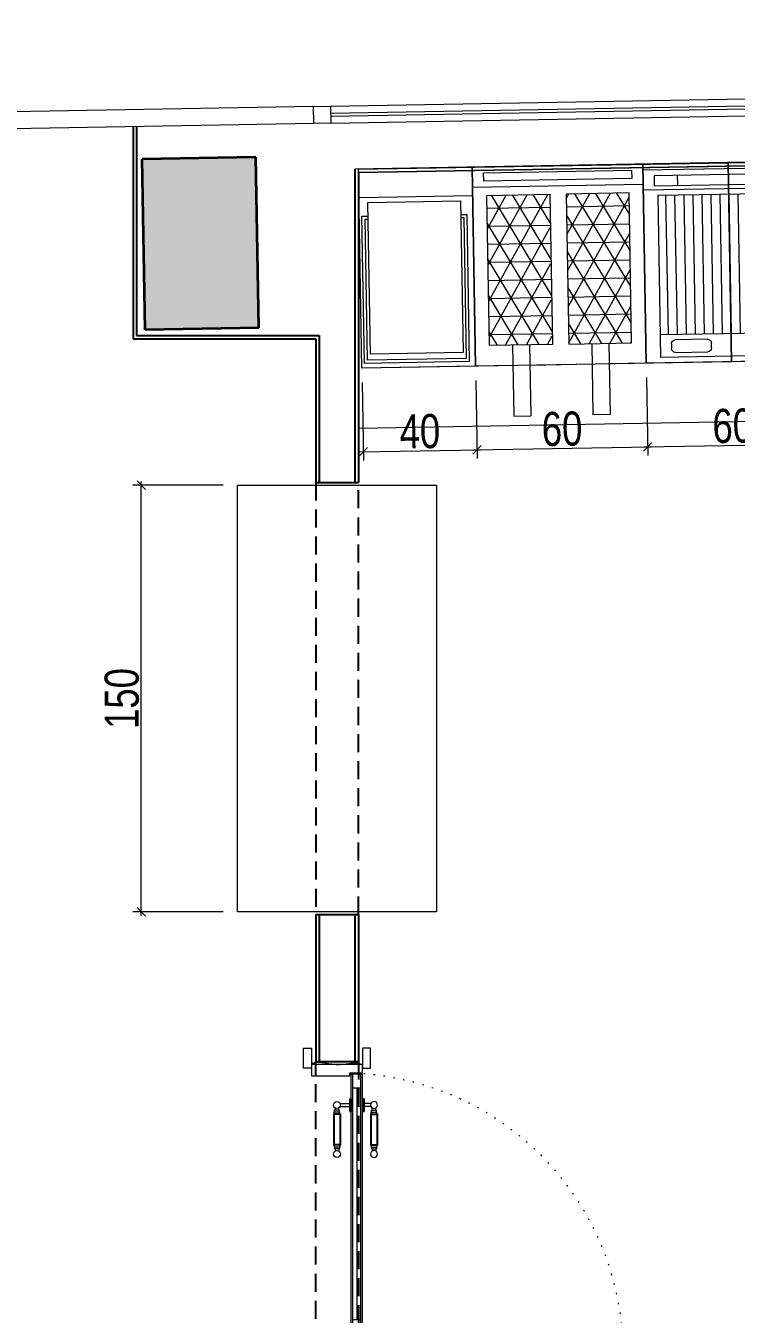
# Model space of a CAD drawing. Header units: millimetres. Extents: x 4 to 839, y -528 to 593.
# Drawn here: x 199.3 to 249.2, y 355.5 to 446.1 of the extents above; entities that cross this region are included whole.
import ezdxf

# ---------------------------------------------------------------- set-up
doc = ezdxf.new("R2010")
doc.units = ezdxf.units.MM
doc.linetypes.add('ACAD_ISO07W100', pattern=[3, 0, -3])
doc.linetypes.add('HIDDEN', pattern=[9.525, 6.35, -3.175])
for name, color, linetype, lineweight in [('alcıpan', 14, 'Continuous', 25), ('cam', 146, 'Continuous', 20), ('ICOL', 50, 'Continuous', 15), ('kapı', 25, 'Continuous', 20), ('kolon', 5, 'Continuous', 35), ('kompozit', 16, 'Continuous', 20), ('makine', 177, 'Continuous', 18), ('tarama', 252, 'Continuous', 18), ('tefriş', 34, 'Continuous', 20)]:
    doc.layers.add(name, color=color, linetype=linetype, lineweight=lineweight)
doc.layers.add('tefris ölcü', color=251, linetype='Continuous')
doc.styles.add('uban-2', font='GOTHIC.TTF', dxfattribs={"width": 0.8})
doc.linetypes.add('BATTING', pattern='A,0.0001,-0.1,[134,ltypeshp.shx,S=0.1,R=0,X=-0.1,Y=0],-0.2,[134,ltypeshp.shx,S=0.1,R=180,X=0.1,Y=0],-0.1', length=0.4001)
doc.dimstyles.new('1_50 uban', dxfattribs={"dimtxt": 12, "dimasz": 3, "dimexe": 3, "dimexo": 5, "dimgap": 0.5, "dimtad": 1, "dimdec": 0, "dimzin": 9, "dimtxsty": 'uban-2', "dimblk": 'OBLIQUE', "dimcen": 1.5, "dimdle": 1.25, "dimclrd": 251, "dimclre": 251, "dimclrt": 1, "dimazin": 2, "dimtfac": 1.25, "dimtdec": 0, "dimtix": 1, "dimtmove": 0, "dimatfit": 3, "dimldrblk": 'OBLIQUE', "dimfxl": 5, "dimtolj": 1, "dimtzin": 0, "dimarcsym": 0})
pattern_1 = [(0, (-11103.057, -686.489), (0, 6.35), []), (60, (-11103.057, -686.489), (-5.4992613, 3.175), []), (120, (-11103.057, -686.489), (-5.4992613, -3.175), [])]

# ---------------------------------------------------------------- blocks, each defined once
blk = doc.blocks.new('*E119')
at = {"layer": 'tarama'}
h = blk.add_hatch(dxfattribs=at)
h.set_pattern_fill('JIS_STN_2.5', color=256, scale=5, angle=90)
h.set_pattern_definition([(135, (1508.865, -4939.552), (-8.838835, -8.838835), []), (135, (1508.865, -4930.727), (-8.838835, -8.838835), [6, -2.5])])
h.paths.add_polyline_path([(47.03, -5.78), (46.92, 0.21), (0, 0), (0.31, -68.35), (6.3, -68.35), (47.31, -68.16)])
h.paths.add_polyline_path([(52.81, -595.35), (11.81, -595.35), (11.81, -654.35), (52.81, -654.35)])
h.paths.add_polyline_path([(49.81, -1179.18), (0.31, -1179.37), (0.56, -1245.37), (50.06, -1245.18)])
h.paths.add_polyline_path([(765.99, -1225.39), (765.76, -1165.39), (724.76, -1165.55), (724.99, -1225.55)])
h.paths.add_polyline_path([(770.81, -595.35), (730.81, -595.35), (730.81, -654.35), (770.81, -654.35)])
h.paths.add_polyline_path([(765.69, -4.66), (725.7, -5.36), (726.75, -65.35), (766.75, -64.65)])
h.paths.add_polyline_path([(1288.72, -1.48), (1248.72, -2.18), (1249.76, -61.17), (1289.75, -60.47)])
h.paths.add_polyline_path([(1257.81, -603.85), (1257.81, -663.85), (1297.81, -663.85), (1297.81, -603.85)])
h.paths.add_polyline_path([(1297.76, -1164.81), (1257.76, -1164.97), (1257.99, -1224.97), (1297.99, -1224.81)])
h.paths.add_polyline_path([(1787.99, -1223.9), (1829.49, -1223.74), (1829.26, -1163.74), (1787.76, -1163.9)])
h.paths.add_polyline_path([(1820.31, -469.85), (1780.31, -469.85), (1780.31, -530.85), (1820.31, -530.85)])
h.paths.add_polyline_path([(1769.6, -47.54), (1809.59, -46.84), (1808.54, 13.15), (1768.55, 12.45)])
h.paths.add_polyline_path([(2353.42, -32.29), (2402.41, -31.43), (2401.13, 41.56), (2352.14, 40.7), (2352.25, 34.7)])
h.paths.add_polyline_path([(2405.57, -471.99), (2357.57, -472.18), (2357.84, -542.18), (2405.84, -541.99)])
h.paths.add_polyline_path([(2405.84, -1161.99), (2360.26, -1162.17), (2360.51, -1226.67), (2360.61, -1232.67), (2405.84, -1232.49)])
at = {"layer": 'alcıpan'}
for p, q in [((722.5, 6.08), (722.5, -68.55)), ((723.7, 6.08), (723.7, -67.35)), ((800.48, -8.85), (800.48, -119)), ((801.68, -10.03), (801.68, -119)), ((723.7, -67.35), (787.88, -67.35)), ((787.88, -67.35), (787.88, -119)), ((722.5, -68.55), (786.68, -68.55)), ((786.68, -68.55), (786.68, -119)), ((786.68, -119), (801.68, -119)), ((786.68, -271), (801.68, -271)), ((786.68, -271), (786.68, -322.65)), ((787.88, -271), (787.88, -322.65)), ((800.48, -271), (800.48, -322.65)), ((801.68, -271), (801.68, -322.65)), ((786.68, -322.65), (801.68, -322.65))]:
    blk.add_line(p, q, dxfattribs=at)
at = {"layer": 'alcıpan', "color": 7, "linetype": 'HIDDEN'}
for p, q in [((786.68, -119), (786.68, -271)), ((801.68, -271), (801.68, -119)), ((786.68, -422.65), (786.68, -322.65)), ((801.68, -322.65), (801.68, -422.65))]:
    blk.add_line(p, q, dxfattribs=at)
at = {"layer": 'cam'}
for p, q in [((791.88, 13.3), (1218.32, 20.79)), ((791.93, 10.8), (1218.36, 18.29)), ((791.94, 9.8), (1218.38, 17.29)), ((791.99, 7.3), (1218.42, 14.79)), ((785.88, 13.2), (791.88, 13.3)), ((785.99, 7.2), (785.88, 13.2)), ((791.88, 13.3), (791.99, 7.3)), ((791.99, 7.3), (785.99, 7.2))]:
    blk.add_line(p, q, dxfattribs=at)
at = {"layer": 'kolon'}
for p, q in [((765.69, -4.66), (725.7, -5.36)), ((726.75, -65.35), (725.7, -5.36)), ((766.75, -64.65), (765.69, -4.66)), ((766.75, -64.65), (726.75, -65.35))]:
    blk.add_line(p, q, dxfattribs=at)
at = {"layer": 'kompozit'}
for p, q in [((785.88, 13.2), (679.9, 11.34)), ((785.99, 7.2), (680, 5.34)), ((1246.7, -1.02), (800.48, -8.85)), ((1245.52, -2.24), (801.68, -10.03))]:
    blk.add_line(p, q, dxfattribs=at)
blk = doc.blocks.new('kapı100')
for p, q in [((9, 2.3), (9, 93.7)), ((9, 93.7), (13, 93.7)), ((9.6, 2.3), (9.6, 93.7)), ((12.4, 2.3), (12.4, 93.7)), ((13, 2.3), (13, 93.7)), ((9.6, 88.7), (12.4, 88.7)), ((3.37, 80.85), (3.37, 81.63)), ((4.6, 80.85), (4.6, 81.63)), ((5.08, 83.27), (8.49, 83.27)), ((5.08, 82.13), (8.49, 82.13)), ((8.49, 84.92), (8.49, 80.48)), ((13.51, 84.92), (13.51, 80.48)), ((15.92, 83.27), (13.51, 83.27)), ((15.92, 82.13), (13.51, 82.13)), ((16.4, 80.85), (16.4, 81.63)), ((17.63, 80.85), (17.63, 81.63)), ((2.75, 79.62), (2.75, 68.55)), ((3, 79.62), (2.75, 79.62)), ((3.12, 80.23), (3, 80.23)), ((3, 79.62), (3, 80.23)), ((3, 79.62), (3, 68.55)), ((4.97, 79.62), (3, 79.62)), ((4.97, 79.37), (3, 79.37)), ((3.12, 80.23), (3.12, 80.85)), ((4.85, 80.85), (3.12, 80.85)), ((4.85, 80.23), (3.12, 80.23)), ((4.85, 80.23), (4.85, 80.85)), ((4.85, 80.23), (4.97, 80.23)), ((4.97, 79.62), (4.97, 80.23)), ((4.97, 79.62), (4.97, 68.55)), ((4.97, 79.62), (5.22, 79.62)), ((5.22, 79.62), (5.22, 68.55)), ((5.22, 79.62), (5.22, 68.55)), ((8.49, 80.48), (8.99, 80.48)), ((13.51, 80.48), (13.01, 80.48)), ((15.78, 79.62), (15.78, 68.55)), ((15.78, 79.62), (15.78, 68.55)), ((16.03, 79.62), (15.78, 79.62)), ((16.15, 80.23), (16.03, 80.23)), ((16.03, 79.62), (16.03, 80.23)), ((16.03, 79.62), (16.03, 68.55)), ((16.03, 79.62), (18, 79.62)), ((16.03, 79.37), (18, 79.37)), ((16.15, 80.23), (16.15, 80.85)), ((16.15, 80.85), (17.88, 80.85)), ((16.15, 80.23), (17.88, 80.23)), ((17.88, 80.23), (17.88, 80.85)), ((17.88, 80.23), (18, 80.23)), ((18, 79.62), (18, 80.23)), ((18, 79.62), (18, 68.55)), ((18, 79.62), (18.25, 79.62)), ((18.25, 79.62), (18.25, 68.55)), ((3, 68.55), (2.75, 68.55)), ((4.97, 68.79), (3, 68.79)), ((4.97, 68.55), (3, 68.55)), ((3, 68.55), (3, 67.93)), ((4.97, 68.55), (5.22, 68.55)), ((4.97, 68.55), (4.97, 67.93)), ((16.03, 68.55), (15.78, 68.55)), ((16.03, 68.79), (18, 68.79)), ((16.03, 68.55), (18, 68.55)), ((16.03, 68.55), (16.03, 67.93)), ((18, 68.55), (18, 67.93)), ((18, 68.55), (18.25, 68.55)), ((3.12, 67.93), (3, 67.93)), ((4.85, 67.93), (3.12, 67.93)), ((3.12, 67.93), (3.12, 67.31)), ((4.85, 67.31), (3.12, 67.31)), ((3.37, 67.31), (3.37, 66.53)), ((4.6, 67.31), (4.6, 66.53)), ((4.85, 67.93), (4.85, 67.31)), ((4.85, 67.93), (4.97, 67.93)), ((16.15, 67.93), (16.03, 67.93)), ((16.15, 67.93), (17.88, 67.93)), ((16.15, 67.93), (16.15, 67.31)), ((16.15, 67.31), (17.88, 67.31)), ((16.4, 67.31), (16.4, 66.53)), ((17.63, 67.31), (17.63, 66.53)), ((17.88, 67.93), (17.88, 67.31)), ((17.88, 67.93), (18, 67.93)), ((9.6, 7.3), (12.4, 7.3)), ((9, 2.3), (13, 2.3)), ((9.8, 2.7), (14.02, 2.7)), ((9.8, 2.7), (9.8, 2.3)), ((9.8, 2.3), (13.81, 2.3)), ((9.8, 1.6), (9.8, 2)), ((9.8, 2), (13.81, 2)), ((9.8, 1.6), (14.02, 1.6))]:
    blk.add_line(p, q)
at = {"linetype": 'BATTING', "ltscale": 0.13}
blk.add_line((10.96, 88.7), (11, 7.3), dxfattribs=at)
at = {"linetype": 'ACAD_ISO07W100'}
blk.add_line((13, 2.3), (104.4, 2.18), dxfattribs=at)
for points in [[(-7, 95.7), (-7, 95.7), (-7.8, 95.7), (-7.8, 102.7), (-5, 102.7), (-5, 95.7), (-7, 95.7)], [(13, 102.7), (13, 95.7), (15.8, 95.7), (15.8, 102.7)], [(8.49, 84.92), (9, 84.92), (9, 80.48), (8.49, 80.48)], [(13.51, 84.92), (13, 84.92), (13, 80.48), (13.51, 80.48)], [(-7, 0.3), (-7, 0.3), (-7.8, 0.3), (-7.8, -6.7), (-5, -6.7), (-5, 0.3), (-7, 0.3)], [(13, -6.7), (13, 0.3), (15.8, 0.3), (15.8, -6.7)]]:
    blk.add_lwpolyline(points, close=True)
for points in [[(-5, 97), (-5, 93), (8.5, 93), (8.5, 94), (13, 94), (13, 97), (-5, 97)], [(-5, -1), (-5, 3), (8.5, 3), (8.5, 2), (13, 2), (13, -1), (-5, -1)]]:
    blk.add_lwpolyline(points)
blk.add_circle((14.6, 2.15), 0.8)
blk.add_arc((5.85, -4.85), 98.81, 4.1519, 85.8481, dxfattribs=at)
for centre, start_param, end_param in [((3.99, 82.7), 1.570796326946218, 7.853981634125804), ((3.99, 65.46), 1.570796326262073, 7.853981633441659)]:
    blk.add_ellipse(centre, major_axis=(-1.23, 0), ratio=0.999304, start_param=start_param, end_param=end_param)
at = {"extrusion": (0, 0, -1)}
for centre, start_param, end_param in [((17.01, 82.7), 1.570796326946218, 7.853981634125804), ((17.01, 65.46), 1.570796326262073, 7.853981633441659)]:
    blk.add_ellipse(centre, major_axis=(1.23, 0), ratio=0.999304, start_param=start_param, end_param=end_param, dxfattribs=at)
for points in [[(-4.88, 97.7, -0.38), (-4.75, 97.52, -0.38), (-4.69, 97.09, -0.38), (-3.27, 98.17, -0.38), (5.74, 96.24, -0.38), (9.27, 97.98, -0.38), (11.53, 97.43, -0.38), (12.08, 97.3, -0.38)], [(-4.47, -2.4, -0.38), (-4, -1.74, -0.38), (-4.08, -1.68, -0.38), (-3.98, -0.83, -0.38), (5.74, -2.76, -0.38), (9.27, -1.02, -0.38), (11.53, -1.57, -0.38), (12.08, -1.7, -0.38)]]:
    blk.add_open_spline(points, degree=3, knots=[0, 0, 0, 0, 1.74569, 4.067057, 5.855246, 11.085803, 12.762374, 12.762374, 12.762374, 12.762374])
blk = doc.blocks.new('_Oblique')
at = {"layer": 'ICOL', "color": 0, "lineweight": -2}
blk.add_line((-0.5, -0.5), (0.5, 0.5), dxfattribs=at)
blk = doc.blocks.new('*D78')
at = {"layer": 'Defpoints', "color": 0, "transparency": 16777216}
for p in [(725.37, -120), (759.18, -120), (759.18, -270)]:
    blk.add_point(p, dxfattribs=at)
at = {"layer": 'tefris ölcü', "color": 251, "lineweight": -2, "transparency": 16777216}
for p, q in [((754.18, -120), (722.37, -120)), ((725.37, -271.25), (725.37, -118.75)), ((754.18, -270), (722.37, -270))]:
    blk.add_line(p, q, dxfattribs=at)
at = {"layer": 'tefris ölcü', "color": 251, "lineweight": -2, "transparency": 16777216, "xscale": 3, "yscale": 3, "zscale": 3}
for p, rotation in [((725.37, -120), 90), ((725.37, -270), 270)]:
    blk.add_blockref('_Oblique', p, dxfattribs=dict(at, rotation=rotation))
at = {"layer": 'tefris ölcü', "color": 1, "transparency": 16777216, "insert": (718.57, -195), "char_height": 12, "attachment_point": 5, "rotation": 90, "style": 'uban-2'}
blk.add_mtext('\\A1;150', dxfattribs=at)
blk = doc.blocks.new('*D79')
at = {"layer": 'Defpoints', "color": 0, "transparency": 16777216}
for p in [(802.91, -78.88), (842.9, -78.18), (843.42, -107.55)]:
    blk.add_point(p, dxfattribs=at)
at = {"layer": 'tefris ölcü', "color": 251, "lineweight": -2, "transparency": 16777216}
for p, q in [((802.99, -83.88), (803.47, -111.25)), ((842.99, -83.18), (843.47, -110.55)), ((802.17, -108.27), (844.66, -107.53))]:
    blk.add_line(p, q, dxfattribs=at)
at = {"layer": 'tefris ölcü', "color": 251, "lineweight": -2, "transparency": 16777216, "xscale": 3, "yscale": 3, "zscale": 3}
for p, rotation in [((803.42, -108.25), 181.0028386137995), ((843.42, -107.55), 1.002838613799436)]:
    blk.add_blockref('_Oblique', p, dxfattribs=dict(at, rotation=rotation))
at = {"layer": 'tefris ölcü', "color": 1, "transparency": 16777216, "insert": (823.3, -101.1), "char_height": 12, "attachment_point": 5, "rotation": 1.0028, "style": 'uban-2'}
blk.add_mtext('\\A1;40', dxfattribs=at)
blk = doc.blocks.new('*D80')
at = {"layer": 'Defpoints', "color": 0, "transparency": 16777216}
for p in [(842.9, -78.18), (902.89, -77.13), (903.41, -106.5)]:
    blk.add_point(p, dxfattribs=at)
at = {"layer": 'tefris ölcü', "color": 251, "lineweight": -2, "transparency": 16777216}
for p, q in [((842.99, -83.18), (843.47, -110.55)), ((902.98, -82.13), (903.46, -109.5)), ((842.17, -107.57), (904.66, -106.48))]:
    blk.add_line(p, q, dxfattribs=at)
at = {"layer": 'tefris ölcü', "color": 251, "lineweight": -2, "transparency": 16777216, "xscale": 3, "yscale": 3, "zscale": 3}
for p, rotation in [((843.42, -107.55), 181.0028386138234), ((903.41, -106.5), 1.002838613823405)]:
    blk.add_blockref('_Oblique', p, dxfattribs=dict(at, rotation=rotation))
at = {"layer": 'tefris ölcü', "color": 1, "transparency": 16777216, "insert": (873.29, -100.22), "char_height": 12, "attachment_point": 5, "rotation": 1.0028, "style": 'uban-2'}
blk.add_mtext('\\A1;60', dxfattribs=at)
blk = doc.blocks.new('*D96')
at = {"layer": 'Defpoints', "color": 0, "transparency": 16777216}
for p in [(962.88, -76.08), (902.89, -77.13), (963.4, -105.45)]:
    blk.add_point(p, dxfattribs=at)
at = {"layer": 'tefris ölcü', "color": 251, "lineweight": -2, "transparency": 16777216}
for p, q in [((962.97, -81.08), (963.45, -108.45)), ((902.98, -82.13), (903.46, -109.5)), ((902.16, -106.52), (964.65, -105.42))]:
    blk.add_line(p, q, dxfattribs=at)
at = {"layer": 'tefris ölcü', "color": 251, "lineweight": -2, "transparency": 16777216, "xscale": 3, "yscale": 3, "zscale": 3}
for p, rotation in [((963.4, -105.45), 1.002838613823405), ((903.41, -106.5), 181.0028386138234)]:
    blk.add_blockref('_Oblique', p, dxfattribs=dict(at, rotation=rotation))
at = {"layer": 'tefris ölcü', "color": 1, "transparency": 16777216, "insert": (933.28, -99.17), "char_height": 12, "attachment_point": 5, "rotation": 1.0028, "style": 'uban-2'}
blk.add_mtext('\\A1;60', dxfattribs=at)
blk = doc.blocks.new('makarna pişirici')
blk.add_line((20.03, 7.11), (60, 7.11))
blk.add_lwpolyline([(20, 17.11), (60, 17.11), (60, -52.89), (20, -52.89)], close=True)
at = {"elevation": 0}
blk.add_lwpolyline([(23.1, 5.34), (55.73, 5.34), (55.73, -48.02), (23.1, -48.02)], close=True, dxfattribs=at)
for points in [[(55.73, 0.54), (57.82, 0.54), (57.82, -51.19), (20.96, -51.19), (20.96, 0.54), (23.1, 0.54)], [(55.73, -0.54), (56.74, -0.54), (56.74, -50.11), (22.05, -50.11), (22.05, -0.54), (23.1, -0.54)]]:
    blk.add_lwpolyline(points, dxfattribs=at)
blk = doc.blocks.new('fritöz')
h = blk.add_hatch()
h.set_pattern_fill('NET3', color=256, scale=2, style=0)
h.set_pattern_definition(pattern_1)
h.paths.add_polyline_path([(-35.09, -62.76), (-13.01, -62.76), (-13.01, -9.99), (-35.09, -9.99)])
h = blk.add_hatch()
h.set_pattern_fill('NET3', color=256, scale=2, style=0)
h.set_pattern_definition(pattern_1)
h.paths.add_polyline_path([(14.87, -62.76), (-7.21, -62.76), (-7.21, -9.99), (14.87, -9.99)])
for p, q in [((-40.1, -7), (19.88, -7)), ((-27.05, -62.76), (-27.05, -87.76)), ((-21.05, -62.76), (-21.05, -87.76)), ((0.83, -62.76), (0.83, -87.76)), ((6.83, -62.76), (6.83, -87.76)), ((-27.05, -87.76), (-21.05, -87.76)), ((6.83, -87.76), (0.83, -87.76))]:
    blk.add_line(p, q)
for points in [[(-27.05, -70), (-40.12, -70), (-40.12, 0), (19.88, 0), (19.88, -70), (6.83, -70)], [(0.83, -70), (-21.05, -70)]]:
    blk.add_lwpolyline(points)
for points in [[(-36.11, -1.99), (15.89, -1.99), (15.89, -4.94), (-36.11, -4.94)], [(-35.09, -9.99), (-13.01, -9.99), (-13.01, -62.76), (-35.09, -62.76)], [(14.87, -9.99), (-7.21, -9.99), (-7.21, -62.76), (14.87, -62.76)]]:
    blk.add_lwpolyline(points, close=True)
blk = doc.blocks.new('ızgara')
h = blk.add_hatch()
h.set_pattern_fill('LINE', color=256, angle=90, style=0)
h.set_pattern_definition([(90, (5.2146, -18.0143), (-3.175, 2e-16), [])])
h.paths.add_polyline_path([(60.66, -59.98), (60.66, -11.01), (10.21, -11.01), (10.21, -59.98)])
for p, q in [((5.02, -2), (65, -2)), ((17.03, -3.98), (17.03, -7.74)), ((52.66, -7.78), (52.66, -3.98)), ((5.07, -9), (65, -9)), ((10.21, -59.98), (60.66, -59.98))]:
    blk.add_line(p, q)
at = {"extrusion": (-1.19e-14, -2.3e-15, -1)}
for p, q in [((13.97, -63.28), (13.97, -64.99)), ((26.66, -61.93), (15.32, -61.93)), ((28.01, -64.99), (28.01, -63.28)), ((15.32, -66.34), (26.66, -66.34))]:
    blk.add_line(p, q, dxfattribs=at)
for points in [[(5, 0), (65, 0), (65, -70), (5, -70)], [(9.03, -3.98), (60.66, -3.98), (60.66, -7.74), (9.03, -7.74)], [(10.21, -11.01), (60.66, -11.01), (60.66, -68.02), (10.21, -68.02)]]:
    blk.add_lwpolyline(points, close=True)
for centre, start, end in [((-15.32, -63.28), 359.9999, 89.9999), ((-26.66, -63.28), 89.9999, 179.9999), ((-15.32, -64.99), 269.9999, 359.9999), ((-26.66, -64.99), 179.9999, 269.9999)]:
    blk.add_arc(centre, 1.35, start, end, dxfattribs=at)
blk = doc.blocks.new('*E120')
at = {"ltscale": 0.3}
blk.add_lwpolyline([(1247.1, -92.22), (801.68, -100.04), (801.68, -10.03), (1245.53, -2.37)], close=True, dxfattribs=at)
at = {"layer": 'makine'}
for points in [[(931.66, -6.61), (1061.64, -4.34), (1062.87, -74.33), (932.89, -76.6)], [(801.68, -8.89), (931.66, -6.61), (932.89, -76.6), (802.91, -78.88)], [(759.18, -120), (829.18, -120), (829.18, -270), (759.18, -270)]]:
    blk.add_lwpolyline(points, close=True, dxfattribs=at)
at = {"layer": 'kapı'}
blk.add_blockref('kapı100', (790.18, -420.65), dxfattribs=at)
at = {"layer": 'makine', "rotation": 1.002838613799023}
for name, p in [('makarna pişirici', (781.98, -26.34)), ('fritöz', (881.79, -7.49)), ('ızgara', (896.67, -7.23))]:
    blk.add_blockref(name, p, dxfattribs=at)
at = {"layer": 'tefris ölcü'}
for base, p1, p2, picture, middle in [((963.4, -105.45), (902.89, -77.13), (962.88, -76.08), '*D96', (933.28, -99.17)), ((903.41, -106.5), (842.9, -78.18), (902.89, -77.13), '*D80', (873.29, -100.22))]:
    dim = blk.add_linear_dim(base=base, p1=p1, p2=p2, angle=181.0028, dimstyle='1_50 uban', override={"dimtmove": 1}, dxfattribs=at)
    dim.commit()
    dim.dimension.update_dxf_attribs({"geometry": picture, "text_midpoint": middle})
dim = blk.add_aligned_dim(p1=(802.91, -78.88), p2=(842.9, -78.18), distance=-29.37, dimstyle='1_50 uban', dxfattribs=at)
dim.commit()
dim.dimension.update_dxf_attribs({"geometry": '*D79', "text_midpoint": (823.3, -101.1)})
dim = blk.add_linear_dim(base=(725.37, -120), p1=(759.18, -270), p2=(759.18, -120), angle=90, dimstyle='1_50 uban', dxfattribs=at)
dim.commit()
dim.dimension.update_dxf_attribs({"geometry": '*D78', "text_midpoint": (718.57, -195)})

msp = doc.modelspace()

# ---------------------------------------------------------------- block references
at = {"xscale": 0.1999999999373226, "yscale": 0.1999999999373226, "zscale": 0.1999999999373226}
msp.add_blockref('*E119', (62.344, 437.758), dxfattribs=at)
at = {"layer": 'tefriş', "xscale": 0.1999999999373226, "yscale": 0.1999999999373226, "zscale": 0.1999999999373226}
msp.add_blockref('*E120', (62.344, 437.758), dxfattribs=at)

doc.saveas('drawing.dxf')
